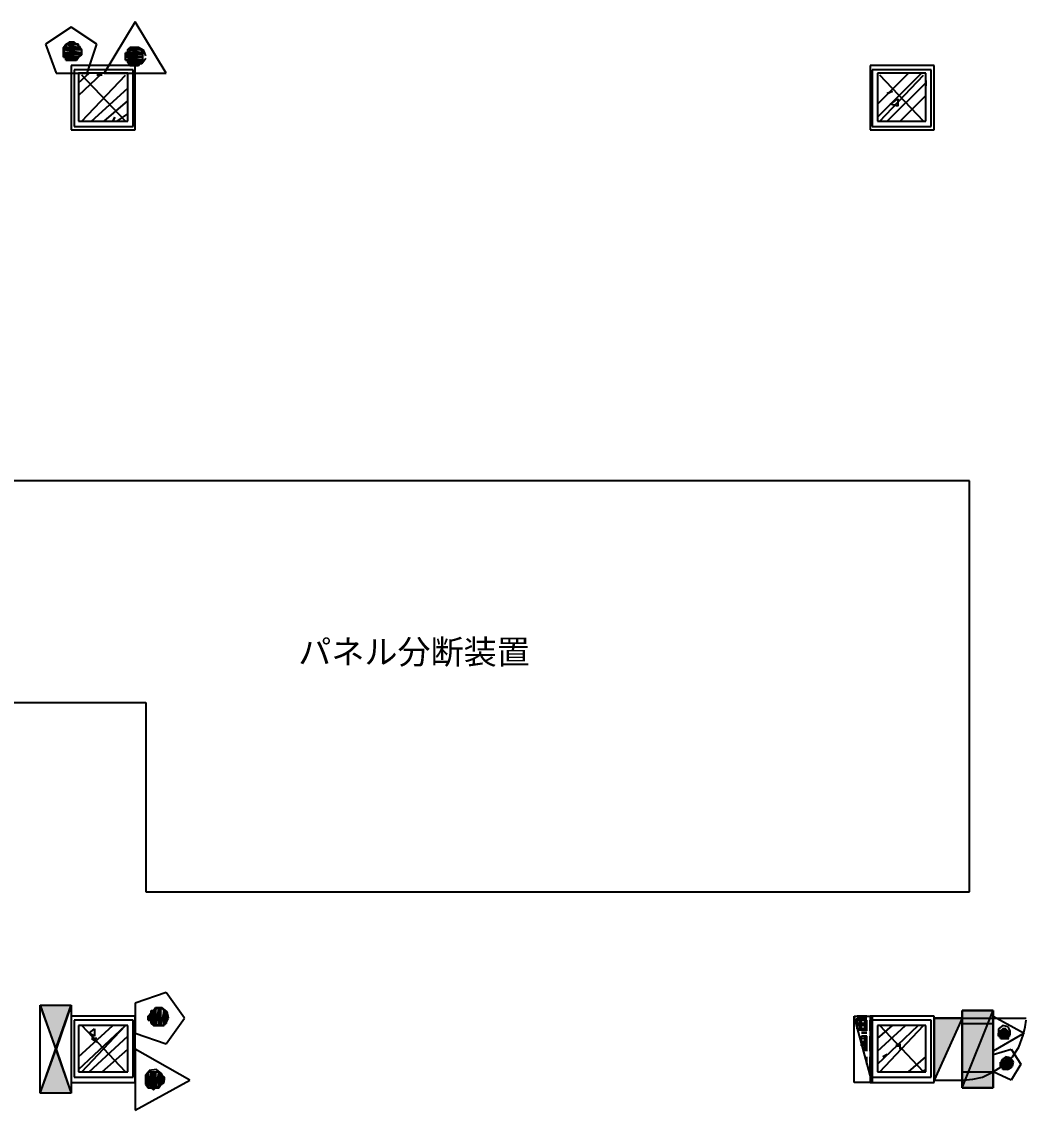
# Model space of a CAD drawing. Header units: millimetres. Extents: x 5 to 415, y 48 to 251.
# Drawn here: x 340.34 to 356.9, y 164.39 to 182.33 of the extents above; entities that cross this region are included whole.
import ezdxf

# ---------------------------------------------------------------- set-up
doc = ezdxf.new("R2010")
doc.units = ezdxf.units.MM
for name, color, linetype in [('H', 7, 'Continuous'), ('P', 7, 'Continuous'), ('T', 7, 'Continuous')]:
    doc.layers.add(name, color=color, linetype=linetype)

msp = doc.modelspace()

# ---------------------------------------------------------------- hatches: boundary and pattern name
at = {"layer": 'H', "linetype": 'Continuous'}
for points in [[(341.03, 181.91), (341.083, 181.945), (341.295, 181.945), (341.295, 181.91), (341.03, 181.91)], [(341.03, 181.857), (341.03, 181.91), (341.295, 181.91), (341.33, 181.857), (341.03, 181.857)], [(341.118, 181.945), (341.118, 181.998), (341.207, 181.998), (341.242, 181.945), (341.118, 181.945)], [(342.089, 181.857), (342.142, 181.91), (342.265, 181.91), (342.3, 181.857), (342.089, 181.857)], [(341.03, 181.822), (341.03, 181.857), (341.33, 181.857), (341.33, 181.822), (341.03, 181.822)], [(341.03, 181.786), (341.03, 181.822), (341.33, 181.822), (341.33, 181.786), (341.03, 181.786)], [(341.03, 181.733), (341.03, 181.786), (341.33, 181.786), (341.295, 181.733), (341.03, 181.733)], [(341.083, 181.698), (341.083, 181.733), (341.295, 181.733), (341.242, 181.698), (341.083, 181.698)], [(342.053, 181.786), (342.053, 181.822), (342.353, 181.822), (342.353, 181.786), (342.053, 181.786)], [(342.053, 181.733), (342.053, 181.786), (342.353, 181.786), (342.353, 181.733), (342.053, 181.733)], [(342.053, 181.698), (342.053, 181.733), (342.353, 181.733), (342.353, 181.698), (342.053, 181.698)], [(342.089, 181.822), (342.089, 181.857), (342.3, 181.857), (342.353, 181.822), (342.089, 181.822)], [(342.089, 181.663), (342.089, 181.698), (342.353, 181.698), (342.3, 181.663), (342.089, 181.663)], [(342.142, 181.61), (342.089, 181.663), (342.3, 181.663), (342.265, 181.61), (342.142, 181.61)], [(340.907, 165.4), (340.66, 166.123), (341.171, 166.123), (340.907, 165.4)], [(342.441, 165.858), (342.441, 165.947), (342.477, 165.982), (342.477, 165.858), (342.441, 165.858)], [(342.477, 165.823), (342.477, 166.035), (342.512, 166.035), (342.512, 165.788), (342.477, 165.823)], [(342.512, 165.788), (342.512, 166.035), (342.565, 166.07), (342.565, 165.788), (342.512, 165.788)], [(342.565, 165.788), (342.565, 166.07), (342.6, 166.07), (342.6, 165.788), (342.565, 165.788)], [(342.6, 165.788), (342.6, 166.07), (342.653, 166.07), (342.653, 165.788), (342.6, 165.788)], [(342.653, 165.788), (342.653, 166.07), (342.688, 166.035), (342.688, 165.788), (342.653, 165.788)], [(342.688, 165.823), (342.688, 166.035), (342.724, 165.982), (342.724, 165.823), (342.688, 165.823)], [(355.847, 164.765), (355.847, 166.035), (356.358, 166.035), (356.358, 164.765), (355.847, 164.765)], [(355.388, 164.888), (355.388, 165.911), (355.847, 165.911), (355.388, 164.888)], [(356.447, 165.612), (356.447, 165.647), (356.482, 165.7), (356.482, 165.612), (356.447, 165.612)], [(356.482, 165.559), (356.482, 165.7), (356.535, 165.735), (356.535, 165.559), (356.482, 165.559)], [(356.535, 165.559), (356.535, 165.735), (356.57, 165.735), (356.57, 165.559), (356.535, 165.559)], [(356.57, 165.559), (356.57, 165.7), (356.623, 165.7), (356.623, 165.559), (356.57, 165.559)], [(340.66, 164.677), (340.907, 165.4), (341.171, 164.677), (340.66, 164.677)], [(356.535, 165.065), (356.535, 165.223), (356.57, 165.223), (356.57, 165.065), (356.535, 165.065)], [(356.57, 165.065), (356.57, 165.223), (356.623, 165.223), (356.623, 165.065), (356.57, 165.065)], [(356.658, 165.1), (356.623, 165.065), (356.623, 165.223), (356.658, 165.223), (356.658, 165.1)], [(356.482, 165.1), (356.482, 165.188), (356.535, 165.188), (356.535, 165.1), (356.482, 165.1)], [(342.441, 164.765), (342.388, 164.8), (342.388, 164.977), (342.441, 165.012), (342.441, 164.765)], [(342.441, 164.765), (342.441, 165.012), (342.477, 165.012), (342.477, 164.765), (342.441, 164.765)], [(342.477, 164.765), (342.477, 165.012), (342.512, 165.012), (342.512, 164.73), (342.477, 164.765)], [(342.512, 164.73), (342.512, 165.012), (342.565, 165.012), (342.565, 164.765), (342.512, 164.73)], [(342.565, 164.765), (342.565, 165.012), (342.6, 165.012), (342.6, 164.765), (342.565, 164.765)], [(342.6, 164.765), (342.6, 165.012), (342.653, 164.977), (342.653, 164.8), (342.6, 164.765)], [(342.653, 164.8), (342.653, 164.977), (342.688, 164.924), (342.688, 164.853), (342.653, 164.8)]]:
    msp.add_hatch(color=256, dxfattribs=at).paths.add_polyline_path(points)

# ---------------------------------------------------------------- linework, layer by layer
at = {"layer": 'P'}
for points in [[(342.212, 182.333), (341.701, 181.487)], [(342.724, 181.487), (342.212, 182.333)], [(341.154, 182.245), (340.73, 181.963)], [(341.577, 181.963), (341.154, 182.245)], [(340.73, 181.963), (340.907, 181.487)], [(341.101, 181.98), (341.03, 181.875)], [(341.03, 181.91), (341.066, 181.963)], [(341.277, 181.91), (341.03, 181.91)], [(341.277, 181.91), (341.03, 181.91)], [(341.03, 181.91), (341.33, 181.875)], [(341.03, 181.91), (341.33, 181.875)], [(341.03, 181.875), (341.03, 181.91)], [(341.118, 181.963), (341.066, 181.963)], [(341.066, 181.963), (341.242, 181.963)], [(341.277, 181.963), (341.066, 181.963)], [(341.066, 181.963), (341.277, 181.963)], [(341.277, 181.963), (341.066, 181.963)], [(341.066, 181.963), (341.242, 181.963)], [(341.277, 181.963), (341.066, 181.963)], [(341.066, 181.963), (341.277, 181.91)], [(341.066, 181.963), (341.277, 181.91)], [(341.207, 181.998), (341.101, 181.98)], [(341.154, 181.998), (341.118, 181.998)], [(341.118, 181.998), (341.154, 181.998)], [(341.207, 181.998), (341.118, 181.998)], [(341.118, 181.998), (341.242, 181.963)], [(341.118, 181.998), (341.242, 181.963)], [(341.118, 181.963), (341.118, 181.998)], [(341.242, 181.963), (341.118, 181.963)], [(341.242, 181.963), (341.118, 181.963)], [(341.118, 181.963), (341.242, 181.963)], [(341.242, 181.963), (341.118, 181.963)], [(341.295, 181.928), (341.207, 181.998)], [(341.207, 181.998), (341.207, 181.998)], [(341.207, 181.998), (341.207, 181.998)], [(341.242, 181.963), (341.207, 181.998)], [(341.242, 181.963), (341.242, 181.963)], [(341.242, 181.963), (341.277, 181.963)], [(341.277, 181.91), (341.277, 181.963)], [(341.33, 181.875), (341.277, 181.91)], [(341.33, 181.857), (341.295, 181.928)], [(341.418, 181.487), (341.577, 181.963)], [(342.089, 181.875), (342.124, 181.91)], [(342.265, 181.91), (342.124, 181.91)], [(342.124, 181.91), (342.177, 181.91)], [(342.265, 181.91), (342.124, 181.91)], [(342.124, 181.91), (342.3, 181.875)], [(342.124, 181.91), (342.3, 181.875)], [(342.265, 181.91), (342.159, 181.892)], [(342.265, 181.91), (342.177, 181.91)], [(342.177, 181.91), (342.265, 181.91)], [(342.265, 181.91), (342.177, 181.91)], [(342.177, 181.91), (342.212, 181.91)], [(342.265, 181.91), (342.177, 181.91)], [(342.177, 181.91), (342.265, 181.91)], [(342.177, 181.91), (342.265, 181.91)], [(342.212, 181.91), (342.265, 181.91)], [(342.353, 181.857), (342.265, 181.91)], [(342.265, 181.91), (342.265, 181.91)], [(342.3, 181.875), (342.265, 181.91)], [(341.03, 181.875), (341.048, 181.769)], [(341.33, 181.875), (341.03, 181.875)], [(341.33, 181.875), (341.03, 181.875)], [(341.03, 181.875), (341.33, 181.875)], [(341.03, 181.875), (341.33, 181.875)], [(341.33, 181.875), (341.03, 181.875)], [(341.33, 181.875), (341.03, 181.875)], [(341.03, 181.875), (341.33, 181.822)], [(341.03, 181.875), (341.33, 181.822)], [(341.03, 181.822), (341.03, 181.875)], [(341.33, 181.822), (341.03, 181.822)], [(341.33, 181.822), (341.03, 181.822)], [(341.03, 181.822), (341.33, 181.822)], [(341.03, 181.822), (341.33, 181.822)], [(341.33, 181.822), (341.03, 181.822)], [(341.33, 181.822), (341.03, 181.822)], [(341.03, 181.822), (341.33, 181.786)], [(341.03, 181.822), (341.33, 181.786)], [(341.03, 181.786), (341.03, 181.822)], [(341.33, 181.786), (341.03, 181.786)], [(341.33, 181.786), (341.03, 181.786)], [(341.03, 181.786), (341.277, 181.751)], [(341.03, 181.786), (341.277, 181.751)], [(341.03, 181.751), (341.03, 181.786)], [(341.277, 181.751), (341.03, 181.751)], [(341.277, 181.751), (341.03, 181.751)], [(341.03, 181.751), (341.066, 181.751)], [(341.03, 181.751), (341.277, 181.751)], [(341.277, 181.751), (341.03, 181.751)], [(341.048, 181.769), (341.154, 181.698)], [(341.066, 181.751), (341.277, 181.751)], [(341.277, 181.751), (341.066, 181.751)], [(341.066, 181.751), (341.242, 181.698)], [(341.066, 181.751), (341.242, 181.698)], [(341.066, 181.698), (341.066, 181.751)], [(341.154, 181.698), (341.26, 181.733)], [(341.242, 181.698), (341.277, 181.751)], [(341.26, 181.733), (341.33, 181.822)], [(341.277, 181.751), (341.33, 181.786)], [(341.277, 181.751), (341.277, 181.751)], [(341.33, 181.875), (341.33, 181.875)], [(341.33, 181.875), (341.33, 181.875)], [(341.33, 181.822), (341.33, 181.875)], [(341.33, 181.822), (341.33, 181.822)], [(341.33, 181.822), (341.33, 181.822)], [(341.33, 181.786), (341.33, 181.822)], [(342.089, 181.822), (342.053, 181.822)], [(342.053, 181.822), (342.336, 181.822)], [(342.336, 181.822), (342.053, 181.822)], [(342.053, 181.822), (342.336, 181.786)], [(342.053, 181.822), (342.336, 181.786)], [(342.053, 181.786), (342.053, 181.822)], [(342.336, 181.786), (342.053, 181.786)], [(342.336, 181.786), (342.053, 181.786)], [(342.053, 181.786), (342.336, 181.751)], [(342.053, 181.786), (342.336, 181.751)], [(342.053, 181.751), (342.053, 181.786)], [(342.336, 181.751), (342.053, 181.751)], [(342.336, 181.751), (342.053, 181.751)], [(342.053, 181.751), (342.336, 181.751)], [(342.053, 181.751), (342.336, 181.751)], [(342.336, 181.751), (342.053, 181.751)], [(342.336, 181.751), (342.053, 181.751)], [(342.053, 181.751), (342.336, 181.698)], [(342.053, 181.751), (342.336, 181.698)], [(342.053, 181.698), (342.053, 181.751)], [(342.159, 181.892), (342.089, 181.804)], [(342.3, 181.875), (342.089, 181.875)], [(342.3, 181.875), (342.089, 181.875)], [(342.089, 181.875), (342.3, 181.875)], [(342.089, 181.875), (342.3, 181.875)], [(342.3, 181.875), (342.089, 181.875)], [(342.3, 181.875), (342.089, 181.875)], [(342.089, 181.875), (342.336, 181.822)], [(342.089, 181.875), (342.336, 181.822)], [(342.089, 181.822), (342.089, 181.875)], [(342.336, 181.822), (342.089, 181.822)], [(342.336, 181.822), (342.089, 181.822)], [(342.089, 181.822), (342.336, 181.822)], [(342.336, 181.822), (342.089, 181.822)], [(342.089, 181.804), (342.106, 181.681)], [(342.3, 181.875), (342.3, 181.875)], [(342.3, 181.875), (342.3, 181.875)], [(342.336, 181.822), (342.3, 181.875)], [(342.318, 181.645), (342.388, 181.733)], [(342.336, 181.822), (342.336, 181.822)], [(342.336, 181.786), (342.336, 181.822)], [(342.336, 181.751), (342.336, 181.786)], [(342.336, 181.751), (342.336, 181.751)], [(342.336, 181.751), (342.336, 181.751)], [(342.336, 181.698), (342.336, 181.751)], [(342.388, 181.769), (342.353, 181.857)], [(341.242, 181.698), (341.066, 181.698)], [(341.242, 181.698), (341.066, 181.698)], [(341.066, 181.698), (341.118, 181.698)], [(341.066, 181.698), (341.242, 181.698)], [(341.242, 181.698), (341.066, 181.698)], [(341.118, 181.698), (341.242, 181.698)], [(341.207, 181.698), (341.118, 181.698)], [(341.118, 181.698), (341.207, 181.698)], [(341.207, 181.698), (341.118, 181.698)], [(341.118, 181.698), (341.242, 181.698)], [(341.207, 181.698), (341.118, 181.698)], [(341.118, 181.698), (341.207, 181.698)], [(341.118, 181.698), (341.207, 181.698)], [(341.154, 181.698), (341.118, 181.698)], [(341.207, 181.698), (341.154, 181.698)], [(341.154, 181.61), (341.154, 180.552)], [(342.212, 181.61), (341.154, 181.61)], [(341.242, 181.698), (341.207, 181.698)], [(341.207, 181.698), (341.207, 181.698)], [(341.242, 181.698), (341.242, 181.698)], [(342.336, 181.698), (342.053, 181.698)], [(342.336, 181.698), (342.053, 181.698)], [(342.053, 181.698), (342.089, 181.698)], [(342.053, 181.698), (342.336, 181.698)], [(342.336, 181.698), (342.053, 181.698)], [(342.089, 181.698), (342.336, 181.698)], [(342.336, 181.698), (342.089, 181.698)], [(342.089, 181.698), (342.3, 181.663)], [(342.089, 181.698), (342.3, 181.663)], [(342.089, 181.663), (342.089, 181.698)], [(342.3, 181.663), (342.089, 181.663)], [(342.3, 181.663), (342.089, 181.663)], [(342.089, 181.663), (342.3, 181.663)], [(342.089, 181.663), (342.3, 181.663)], [(342.3, 181.663), (342.089, 181.663)], [(342.3, 181.663), (342.089, 181.663)], [(342.089, 181.663), (342.265, 181.61)], [(342.089, 181.663), (342.265, 181.61)], [(342.124, 181.61), (342.089, 181.663)], [(342.106, 181.681), (342.212, 181.628)], [(342.265, 181.61), (342.124, 181.61)], [(342.265, 181.61), (342.124, 181.61)], [(342.124, 181.61), (342.177, 181.61)], [(342.124, 181.61), (342.265, 181.61)], [(342.265, 181.61), (342.124, 181.61)], [(342.177, 181.61), (342.265, 181.61)], [(342.212, 181.61), (342.177, 181.61)], [(342.177, 181.61), (342.212, 181.61)], [(342.212, 181.628), (342.318, 181.645)], [(342.212, 180.552), (342.212, 181.61)], [(342.212, 181.61), (342.265, 181.61)], [(342.265, 181.61), (342.212, 181.61)], [(342.265, 181.61), (342.3, 181.663)], [(342.265, 181.61), (342.265, 181.61)], [(342.3, 181.663), (342.336, 181.698)], [(342.3, 181.663), (342.3, 181.663)], [(342.3, 181.663), (342.3, 181.663)], [(342.336, 181.698), (342.336, 181.698)], [(354.33, 181.61), (354.33, 180.552)], [(355.388, 181.61), (354.33, 181.61)], [(355.388, 180.552), (355.388, 181.61)], [(340.907, 181.487), (341.418, 181.487)], [(341.207, 181.539), (341.207, 180.605)], [(342.177, 181.539), (341.207, 181.539)], [(341.277, 181.328), (341.454, 181.487)], [(341.277, 181.116), (341.665, 181.487)], [(342.089, 181.487), (341.277, 181.487)], [(341.277, 181.487), (341.277, 180.693)], [(342.053, 180.693), (341.33, 181.451)], [(341.33, 180.693), (342.053, 181.451)], [(341.665, 181.451), (341.577, 181.451)], [(341.701, 181.487), (342.724, 181.487)], [(342.089, 180.693), (342.089, 181.487)], [(342.177, 180.605), (342.177, 181.539)], [(354.365, 181.539), (354.365, 180.605)], [(355.335, 181.539), (354.365, 181.539)], [(354.453, 180.975), (354.965, 181.487)], [(354.453, 180.763), (355.177, 181.487)], [(355.247, 181.487), (354.453, 181.487)], [(354.453, 181.487), (354.453, 180.693)], [(355.212, 180.693), (354.489, 181.451)], [(354.489, 180.693), (355.212, 181.451)], [(355.247, 180.693), (355.247, 181.487)], [(355.335, 180.605), (355.335, 181.539)], [(341.489, 180.693), (342.089, 181.24)], [(354.612, 180.693), (355.247, 181.328)], [(354.7, 181.187), (354.612, 181.151)], [(354.612, 181.151), (354.7, 181.187)], [(355.247, 181.363), (355.247, 181.275)], [(341.701, 180.693), (342.089, 181.028)], [(354.665, 180.975), (354.789, 181.063)], [(354.789, 181.063), (354.789, 180.94)], [(354.824, 180.693), (355.247, 181.116)], [(354.789, 180.94), (354.665, 180.975)], [(341.277, 180.693), (342.089, 180.693)], [(341.877, 180.763), (341.842, 180.693)], [(341.842, 180.693), (341.877, 180.763)], [(341.912, 180.693), (342.089, 180.816)], [(354.453, 180.693), (355.247, 180.693)], [(341.154, 180.552), (342.212, 180.552)], [(341.207, 180.605), (342.177, 180.605)], [(354.33, 180.552), (355.388, 180.552)], [(354.365, 180.605), (355.335, 180.605)], [(355.97, 174.766), (336.197, 174.766)], [(355.97, 167.993), (355.97, 174.766)], [(336.197, 171.115), (342.388, 171.115)], [(342.388, 171.115), (342.388, 167.993)], [(342.388, 167.993), (355.97, 167.993)], [(342.724, 166.335), (342.212, 166.158)], [(343.023, 165.911), (342.724, 166.335)], [(340.642, 166.123), (341.154, 166.123)], [(340.907, 165.4), (340.642, 166.123)], [(340.642, 164.677), (340.642, 166.123)], [(340.642, 166.123), (341.154, 166.123)], [(340.642, 164.677), (341.154, 166.123)], [(340.642, 166.123), (341.154, 164.677)], [(341.154, 166.123), (340.907, 165.4)], [(341.154, 166.123), (341.154, 164.677)], [(342.212, 166.158), (342.212, 165.664)], [(341.154, 165.947), (341.154, 164.853)], [(342.212, 165.947), (341.154, 165.947)], [(342.212, 164.853), (342.212, 165.947)], [(342.477, 166), (342.424, 165.876)], [(342.477, 166), (342.424, 165.876)], [(342.424, 165.947), (342.477, 166)], [(342.424, 165.876), (342.424, 165.947)], [(342.424, 165.911), (342.424, 165.947)], [(342.424, 165.947), (342.424, 165.911)], [(342.53, 166.053), (342.477, 165.964)], [(342.512, 166.035), (342.477, 165.823)], [(342.512, 166.035), (342.477, 165.823)], [(342.477, 165.823), (342.477, 166.035)], [(342.477, 166.035), (342.512, 166.035)], [(342.477, 165.823), (342.477, 166.035)], [(342.477, 166.035), (342.477, 166)], [(342.477, 166.035), (342.477, 165.823)], [(342.477, 165.823), (342.477, 166.035)], [(342.477, 166), (342.477, 165.823)], [(342.477, 165.876), (342.477, 166)], [(342.477, 166), (342.477, 165.876)], [(342.477, 165.876), (342.477, 166)], [(342.477, 166), (342.477, 165.823)], [(342.477, 165.876), (342.477, 166)], [(342.477, 165.964), (342.494, 165.858)], [(342.547, 166.088), (342.512, 165.788)], [(342.547, 166.088), (342.512, 165.788)], [(342.512, 166.035), (342.547, 166.088)], [(342.512, 165.788), (342.512, 166.035)], [(342.512, 165.788), (342.512, 166.035)], [(342.653, 166.088), (342.53, 166.053)], [(342.6, 166.088), (342.547, 165.788)], [(342.6, 166.088), (342.547, 165.788)], [(342.547, 165.788), (342.547, 166.088)], [(342.547, 166.088), (342.6, 166.088)], [(342.547, 165.788), (342.547, 166.088)], [(342.547, 166.088), (342.547, 165.788)], [(342.547, 166.088), (342.547, 165.788)], [(342.547, 165.788), (342.547, 166.088)], [(342.547, 165.788), (342.547, 166.088)], [(342.635, 166.088), (342.6, 165.788)], [(342.635, 166.088), (342.6, 165.788)], [(342.6, 165.788), (342.6, 166.088)], [(342.6, 166.088), (342.635, 166.088)], [(342.6, 165.788), (342.6, 166.088)], [(342.6, 166.088), (342.6, 165.788)], [(342.6, 166.088), (342.6, 165.788)], [(342.6, 165.788), (342.6, 166.088)], [(342.6, 165.788), (342.6, 166.088)], [(342.635, 165.788), (342.635, 166.088)], [(342.635, 166.088), (342.688, 166.035)], [(342.635, 165.788), (342.635, 166.088)], [(342.688, 166.035), (342.635, 165.788)], [(342.688, 166.035), (342.635, 165.788)], [(342.741, 166.017), (342.653, 166.088)], [(342.688, 165.823), (342.688, 166.035)], [(342.688, 166.035), (342.724, 166)], [(342.688, 165.788), (342.688, 166.035)], [(342.688, 166.035), (342.688, 165.788)], [(342.688, 165.788), (342.688, 166.035)], [(342.688, 166.035), (342.688, 165.823)], [(342.688, 165.788), (342.688, 166.035)], [(342.724, 166), (342.688, 165.823)], [(342.724, 166), (342.688, 165.823)], [(342.724, 165.876), (342.724, 166)], [(342.724, 166), (342.724, 165.947)], [(342.724, 165.823), (342.724, 166)], [(342.724, 166), (342.724, 165.823)], [(342.724, 165.823), (342.724, 166)], [(342.724, 166), (342.724, 165.876)], [(342.724, 165.823), (342.724, 166)], [(342.724, 165.876), (342.724, 165.947)], [(342.724, 165.947), (342.724, 165.876)], [(342.724, 165.876), (342.724, 165.947)], [(342.724, 165.947), (342.724, 165.911)], [(342.724, 165.876), (342.724, 165.947)], [(342.724, 165.947), (342.724, 165.876)], [(342.724, 165.947), (342.724, 165.876)], [(342.759, 165.911), (342.741, 166.017)], [(354.065, 164.853), (354.065, 165.947)], [(354.065, 165.947), (354.365, 165.947)], [(354.365, 164.853), (354.065, 165.947)], [(354.365, 164.853), (354.065, 165.947)], [(354.065, 165.947), (354.365, 165.947)], [(354.189, 165.947), (354.118, 165.947)], [(354.277, 165.947), (354.189, 165.947)], [(354.33, 165.947), (354.33, 164.853)], [(355.388, 165.947), (354.33, 165.947)], [(354.365, 165.947), (354.365, 164.853)], [(354.365, 165.947), (354.365, 164.853)], [(355.388, 164.853), (355.388, 165.947)], [(355.847, 166.035), (355.847, 164.765)], [(355.847, 164.765), (356.358, 166.035)], [(356.358, 166.035), (355.847, 166.035)], [(355.847, 164.765), (356.358, 166.035)], [(355.847, 164.765), (355.847, 166.035)], [(355.847, 166.035), (356.358, 166.035)], [(355.847, 166.035), (355.847, 164.765)], [(356.358, 166.035), (355.847, 166.035)], [(356.358, 166.035), (356.358, 164.765)], [(356.358, 166.035), (356.358, 164.765)], [(356.358, 166.035), (356.358, 164.765)], [(356.358, 164.765), (356.358, 166.035)], [(356.358, 165.365), (356.358, 165.947)], [(356.358, 165.947), (356.87, 165.664)], [(341.207, 165.876), (341.207, 164.941)], [(342.177, 165.876), (341.207, 165.876)], [(341.277, 165.276), (341.842, 165.788)], [(341.277, 165.065), (342.053, 165.788)], [(342.089, 165.788), (341.277, 165.788)], [(341.277, 165.788), (341.277, 165.029)], [(342.053, 165.029), (341.33, 165.788)], [(341.33, 165.029), (342.053, 165.788)], [(342.089, 165.029), (342.089, 165.788)], [(342.177, 164.941), (342.177, 165.876)], [(342.424, 165.911), (342.424, 165.876)], [(342.424, 165.876), (342.424, 165.911)], [(342.424, 165.876), (342.477, 165.876)], [(342.477, 165.823), (342.477, 165.876)], [(342.477, 165.823), (342.512, 165.788)], [(342.477, 165.823), (342.477, 165.823)], [(342.494, 165.858), (342.583, 165.788)], [(342.512, 165.788), (342.547, 165.788)], [(342.547, 165.788), (342.6, 165.788)], [(342.547, 165.788), (342.547, 165.788)], [(342.547, 165.788), (342.547, 165.788)], [(342.6, 165.788), (342.635, 165.788)], [(342.6, 165.788), (342.6, 165.788)], [(342.6, 165.788), (342.6, 165.788)], [(342.618, 165.788), (342.706, 165.806)], [(342.635, 165.788), (342.688, 165.788)], [(342.688, 165.823), (342.724, 165.823)], [(342.688, 165.823), (342.688, 165.788)], [(342.706, 165.806), (342.759, 165.911)], [(342.724, 165.488), (343.023, 165.911)], [(342.724, 165.911), (342.724, 165.876)], [(342.724, 165.876), (342.724, 165.876)], [(342.724, 165.876), (342.724, 165.823)], [(354.118, 165.823), (354.118, 165.911)], [(354.118, 165.823), (354.118, 165.911)], [(354.189, 165.911), (354.118, 165.911)], [(354.189, 165.911), (354.118, 165.911)], [(354.189, 165.911), (354.118, 165.911)], [(354.118, 165.788), (354.118, 165.876)], [(354.189, 165.876), (354.118, 165.876)], [(354.189, 165.876), (354.118, 165.876)], [(354.189, 165.876), (354.118, 165.876)], [(354.189, 165.876), (354.118, 165.876)], [(354.118, 165.735), (354.118, 165.823)], [(354.189, 165.823), (354.118, 165.823)], [(354.189, 165.823), (354.118, 165.823)], [(354.189, 165.823), (354.118, 165.823)], [(354.189, 165.823), (354.118, 165.823)], [(354.189, 165.788), (354.118, 165.788)], [(354.189, 165.788), (354.118, 165.788)], [(354.189, 165.788), (354.118, 165.788)], [(354.189, 165.788), (354.118, 165.788)], [(354.154, 165.788), (354.154, 165.876)], [(354.154, 165.788), (354.154, 165.876)], [(354.154, 165.788), (354.154, 165.876)], [(354.154, 165.788), (354.154, 165.876)], [(354.154, 165.7), (354.154, 165.788)], [(354.154, 165.7), (354.154, 165.788)], [(354.154, 165.7), (354.154, 165.788)], [(354.154, 165.7), (354.154, 165.788)], [(354.277, 165.911), (354.189, 165.911)], [(354.277, 165.911), (354.189, 165.911)], [(354.277, 165.911), (354.189, 165.911)], [(354.189, 165.788), (354.189, 165.876)], [(354.189, 165.788), (354.189, 165.876)], [(354.189, 165.788), (354.189, 165.876)], [(354.189, 165.788), (354.189, 165.876)], [(354.277, 165.876), (354.189, 165.876)], [(354.277, 165.876), (354.189, 165.876)], [(354.277, 165.876), (354.189, 165.876)], [(354.277, 165.876), (354.189, 165.876)], [(354.277, 165.823), (354.189, 165.823)], [(354.277, 165.823), (354.189, 165.823)], [(354.277, 165.823), (354.189, 165.823)], [(354.277, 165.823), (354.189, 165.823)], [(354.189, 165.7), (354.189, 165.788)], [(354.189, 165.7), (354.189, 165.788)], [(354.189, 165.7), (354.189, 165.788)], [(354.189, 165.7), (354.189, 165.788)], [(354.277, 165.788), (354.189, 165.788)], [(354.277, 165.788), (354.189, 165.788)], [(354.277, 165.788), (354.189, 165.788)], [(354.277, 165.788), (354.189, 165.788)], [(354.242, 165.788), (354.242, 165.876)], [(354.242, 165.788), (354.242, 165.876)], [(354.242, 165.788), (354.242, 165.876)], [(354.242, 165.788), (354.242, 165.876)], [(354.242, 165.7), (354.242, 165.788)], [(354.242, 165.7), (354.242, 165.788)], [(354.242, 165.7), (354.242, 165.788)], [(354.242, 165.7), (354.242, 165.788)], [(354.277, 165.788), (354.277, 165.876)], [(354.277, 165.788), (354.277, 165.876)], [(354.277, 165.788), (354.277, 165.876)], [(354.277, 165.788), (354.277, 165.876)], [(354.277, 165.7), (354.277, 165.788)], [(354.277, 165.7), (354.277, 165.788)], [(354.277, 165.7), (354.277, 165.788)], [(354.277, 165.7), (354.277, 165.788)], [(354.33, 165.788), (354.33, 165.876)], [(354.33, 165.788), (354.33, 165.876)], [(354.33, 165.788), (354.33, 165.876)], [(354.33, 165.788), (354.33, 165.876)], [(354.33, 165.7), (354.33, 165.788)], [(354.33, 165.7), (354.33, 165.788)], [(354.33, 165.7), (354.33, 165.788)], [(354.33, 165.7), (354.33, 165.788)], [(354.365, 165.876), (354.365, 164.941)], [(355.335, 165.876), (354.365, 165.876)], [(354.365, 165.788), (354.365, 165.876)], [(354.365, 165.788), (354.365, 165.876)], [(354.365, 165.788), (354.365, 165.876)], [(354.365, 165.7), (354.365, 165.788)], [(354.365, 165.7), (354.365, 165.788)], [(354.365, 165.7), (354.365, 165.788)], [(354.453, 165.576), (354.7, 165.788)], [(354.453, 165.365), (354.912, 165.788)], [(354.453, 165.153), (355.124, 165.788)], [(355.247, 165.788), (354.453, 165.788)], [(354.453, 165.788), (354.453, 165.029)], [(355.212, 165.029), (354.489, 165.788)], [(354.489, 165.029), (355.212, 165.788)], [(355.247, 165.029), (355.247, 165.788)], [(355.335, 164.941), (355.335, 165.876)], [(355.847, 165.911), (355.388, 164.888)], [(355.388, 164.888), (355.388, 165.911)], [(355.388, 165.911), (355.847, 165.911)], [(355.388, 165.911), (355.388, 164.888)], [(355.847, 165.911), (355.388, 165.911)], [(355.847, 165.911), (355.388, 164.888)], [(355.847, 164.888), (355.847, 165.911)], [(355.847, 165.911), (356.905, 165.911)], [(355.847, 165.823), (356.358, 165.823)], [(356.517, 165.788), (356.447, 165.735)], [(356.605, 165.77), (356.517, 165.788)], [(356.641, 165.7), (356.605, 165.77)], [(356.852, 165.629), (356.888, 165.77)], [(356.888, 165.77), (356.905, 165.876)], [(341.454, 165.664), (341.542, 165.735)], [(341.542, 165.612), (341.454, 165.664)], [(341.454, 165.029), (342.089, 165.612)], [(341.542, 165.735), (341.542, 165.612)], [(342.212, 165.664), (342.724, 165.488)], [(354.189, 165.735), (354.118, 165.735)], [(354.189, 165.735), (354.118, 165.735)], [(354.189, 165.735), (354.118, 165.735)], [(354.189, 165.735), (354.118, 165.735)], [(354.277, 165.735), (354.189, 165.735)], [(354.277, 165.735), (354.189, 165.735)], [(354.277, 165.735), (354.189, 165.735)], [(354.277, 165.735), (354.189, 165.735)], [(354.277, 165.7), (354.189, 165.7)], [(354.277, 165.7), (354.189, 165.7)], [(354.277, 165.7), (354.189, 165.7)], [(354.277, 165.7), (354.189, 165.7)], [(354.277, 165.664), (354.189, 165.664)], [(354.277, 165.664), (354.189, 165.664)], [(354.277, 165.664), (354.189, 165.664)], [(354.277, 165.664), (354.189, 165.664)], [(354.189, 165.523), (354.189, 165.612)], [(354.189, 165.523), (354.189, 165.612)], [(354.277, 165.612), (354.189, 165.612)], [(354.277, 165.612), (354.189, 165.612)], [(354.277, 165.612), (354.189, 165.612)], [(354.242, 165.523), (354.242, 165.612)], [(354.242, 165.523), (354.242, 165.612)], [(354.242, 165.523), (354.242, 165.612)], [(354.277, 165.523), (354.277, 165.612)], [(354.277, 165.523), (354.277, 165.612)], [(354.277, 165.523), (354.277, 165.612)], [(354.277, 165.523), (354.277, 165.612)], [(354.33, 165.523), (354.33, 165.612)], [(354.33, 165.523), (354.33, 165.612)], [(354.33, 165.523), (354.33, 165.612)], [(354.33, 165.523), (354.33, 165.612)], [(354.365, 165.523), (354.365, 165.612)], [(354.365, 165.523), (354.365, 165.612)], [(354.365, 165.523), (354.365, 165.612)], [(356.87, 165.664), (356.358, 165.365)], [(356.447, 165.735), (356.447, 165.664)], [(356.447, 165.664), (356.482, 165.7)], [(356.482, 165.7), (356.447, 165.664)], [(356.447, 165.664), (356.482, 165.594)], [(356.447, 165.664), (356.447, 165.612)], [(356.447, 165.612), (356.447, 165.664)], [(356.447, 165.612), (356.447, 165.664)], [(356.447, 165.664), (356.447, 165.612)], [(356.447, 165.612), (356.482, 165.612)], [(356.482, 165.612), (356.447, 165.612)], [(356.517, 165.735), (356.482, 165.7)], [(356.482, 165.612), (356.482, 165.7)], [(356.482, 165.7), (356.482, 165.612)], [(356.482, 165.7), (356.482, 165.612)], [(356.482, 165.612), (356.482, 165.7)], [(356.482, 165.576), (356.482, 165.7)], [(356.482, 165.7), (356.482, 165.576)], [(356.482, 165.7), (356.482, 165.576)], [(356.482, 165.576), (356.482, 165.7)], [(356.482, 165.576), (356.482, 165.7)], [(356.482, 165.7), (356.482, 165.576)], [(356.482, 165.576), (356.482, 165.7)], [(356.482, 165.7), (356.482, 165.612)], [(356.482, 165.576), (356.482, 165.7)], [(356.482, 165.7), (356.517, 165.576)], [(356.482, 165.7), (356.517, 165.576)], [(356.482, 165.612), (356.482, 165.612)], [(356.482, 165.612), (356.482, 165.612)], [(356.482, 165.612), (356.482, 165.576)], [(356.517, 165.576), (356.517, 165.735)], [(356.517, 165.576), (356.517, 165.735)], [(356.517, 165.735), (356.517, 165.576)], [(356.517, 165.735), (356.517, 165.576)], [(356.517, 165.576), (356.517, 165.735)], [(356.517, 165.576), (356.517, 165.735)], [(356.517, 165.735), (356.517, 165.576)], [(356.517, 165.576), (356.517, 165.735)], [(356.517, 165.735), (356.517, 165.576)], [(356.517, 165.576), (356.517, 165.735)], [(356.517, 165.735), (356.57, 165.576)], [(356.517, 165.735), (356.57, 165.576)], [(356.57, 165.735), (356.517, 165.735)], [(356.553, 165.576), (356.641, 165.629)], [(356.57, 165.576), (356.57, 165.735)], [(356.57, 165.576), (356.57, 165.735)], [(356.57, 165.735), (356.57, 165.576)], [(356.57, 165.735), (356.57, 165.576)], [(356.57, 165.576), (356.57, 165.735)], [(356.57, 165.576), (356.57, 165.735)], [(356.57, 165.735), (356.57, 165.576)], [(356.57, 165.735), (356.57, 165.576)], [(356.57, 165.7), (356.57, 165.735)], [(356.57, 165.576), (356.57, 165.7)], [(356.57, 165.576), (356.57, 165.7)], [(356.57, 165.7), (356.605, 165.576)], [(356.57, 165.7), (356.605, 165.576)], [(356.605, 165.7), (356.57, 165.7)], [(356.605, 165.576), (356.605, 165.7)], [(356.605, 165.664), (356.605, 165.7)], [(356.605, 165.7), (356.605, 165.664)], [(356.605, 165.612), (356.605, 165.7)], [(356.605, 165.7), (356.605, 165.612)], [(356.605, 165.7), (356.605, 165.612)], [(356.605, 165.612), (356.605, 165.7)], [(356.605, 165.612), (356.605, 165.7)], [(356.605, 165.7), (356.605, 165.612)], [(356.605, 165.612), (356.605, 165.7)], [(356.605, 165.7), (356.605, 165.576)], [(356.605, 165.7), (356.605, 165.612)], [(356.605, 165.612), (356.605, 165.7)], [(356.605, 165.664), (356.605, 165.664)], [(356.605, 165.664), (356.605, 165.664)], [(356.605, 165.664), (356.605, 165.612)], [(356.605, 165.612), (356.605, 165.664)], [(356.605, 165.612), (356.605, 165.612)], [(356.605, 165.612), (356.605, 165.612)], [(356.605, 165.576), (356.605, 165.612)], [(356.605, 165.612), (356.605, 165.612)], [(356.641, 165.629), (356.641, 165.7)], [(356.782, 165.435), (356.852, 165.629)], [(340.642, 164.677), (340.907, 165.4)], [(340.907, 165.4), (341.154, 164.677)], [(341.577, 165.576), (341.489, 165.576)], [(341.489, 165.576), (341.577, 165.523)], [(341.665, 165.029), (342.089, 165.4)], [(343.112, 164.888), (342.212, 165.4)], [(342.212, 165.4), (342.212, 164.394)], [(354.189, 165.488), (354.189, 165.576)], [(354.277, 165.576), (354.189, 165.576)], [(354.277, 165.576), (354.189, 165.576)], [(354.277, 165.576), (354.189, 165.576)], [(354.277, 165.576), (354.189, 165.576)], [(354.189, 165.453), (354.189, 165.523)], [(354.277, 165.523), (354.189, 165.523)], [(354.277, 165.523), (354.189, 165.523)], [(354.277, 165.523), (354.189, 165.523)], [(354.277, 165.523), (354.189, 165.523)], [(354.277, 165.488), (354.189, 165.488)], [(354.277, 165.488), (354.189, 165.488)], [(354.277, 165.488), (354.189, 165.488)], [(354.277, 165.488), (354.189, 165.488)], [(354.277, 165.453), (354.189, 165.453)], [(354.277, 165.453), (354.189, 165.453)], [(354.277, 165.453), (354.189, 165.453)], [(354.242, 165.488), (354.242, 165.576)], [(354.242, 165.453), (354.242, 165.523)], [(354.242, 165.453), (354.242, 165.523)], [(354.242, 165.453), (354.242, 165.523)], [(354.242, 165.4), (354.242, 165.488)], [(354.242, 165.365), (354.242, 165.453)], [(354.242, 165.365), (354.242, 165.453)], [(354.242, 165.365), (354.242, 165.453)], [(354.277, 165.453), (354.277, 165.523)], [(354.277, 165.453), (354.277, 165.523)], [(354.277, 165.453), (354.277, 165.523)], [(354.277, 165.453), (354.277, 165.523)], [(354.277, 165.365), (354.277, 165.453)], [(354.277, 165.365), (354.277, 165.453)], [(354.277, 165.365), (354.277, 165.453)], [(354.277, 165.365), (354.277, 165.453)], [(354.33, 165.453), (354.33, 165.523)], [(354.33, 165.453), (354.33, 165.523)], [(354.33, 165.453), (354.33, 165.523)], [(354.33, 165.453), (354.33, 165.523)], [(354.33, 165.365), (354.33, 165.453)], [(354.33, 165.365), (354.33, 165.453)], [(354.33, 165.365), (354.33, 165.453)], [(354.33, 165.365), (354.33, 165.453)], [(354.365, 165.453), (354.365, 165.523)], [(354.365, 165.453), (354.365, 165.523)], [(354.365, 165.453), (354.365, 165.523)], [(354.365, 165.365), (354.365, 165.453)], [(354.365, 165.365), (354.365, 165.453)], [(354.365, 165.365), (354.365, 165.453)], [(354.824, 165.488), (354.753, 165.453)], [(354.753, 165.453), (354.824, 165.453)], [(354.824, 165.4), (354.824, 165.488)], [(356.358, 165.312), (356.658, 165.4)], [(356.482, 165.576), (356.482, 165.576)], [(356.482, 165.576), (356.482, 165.576)], [(356.517, 165.576), (356.482, 165.576)], [(356.517, 165.576), (356.517, 165.576)], [(356.517, 165.576), (356.517, 165.576)], [(356.517, 165.576), (356.517, 165.576)], [(356.57, 165.576), (356.517, 165.576)], [(356.57, 165.576), (356.57, 165.576)], [(356.57, 165.576), (356.57, 165.576)], [(356.57, 165.576), (356.57, 165.576)], [(356.605, 165.576), (356.57, 165.576)], [(356.658, 165.4), (356.817, 165.153)], [(356.676, 165.276), (356.782, 165.435)], [(354.277, 165.188), (354.277, 165.276)], [(354.277, 165.153), (354.277, 165.241)], [(354.33, 165.188), (354.33, 165.276)], [(354.33, 165.153), (354.33, 165.241)], [(354.33, 165.153), (354.33, 165.241)], [(354.33, 165.153), (354.33, 165.241)], [(354.365, 165.153), (354.365, 165.241)], [(354.365, 165.153), (354.365, 165.241)], [(354.365, 165.153), (354.365, 165.241)], [(354.612, 165.312), (354.542, 165.276)], [(354.542, 165.276), (354.612, 165.312)], [(354.965, 165.029), (355.247, 165.276)], [(356.358, 165.029), (356.358, 165.312)], [(356.5, 165.223), (356.482, 165.153)], [(356.57, 165.276), (356.5, 165.223)], [(356.517, 165.188), (356.517, 165.241)], [(356.517, 165.241), (356.517, 165.1)], [(356.517, 165.065), (356.517, 165.241)], [(356.517, 165.241), (356.517, 165.065)], [(356.517, 165.065), (356.517, 165.241)], [(356.517, 165.241), (356.517, 165.1)], [(356.517, 165.065), (356.517, 165.241)], [(356.517, 165.241), (356.57, 165.065)], [(356.517, 165.241), (356.57, 165.065)], [(356.57, 165.241), (356.517, 165.241)], [(356.535, 165.135), (356.676, 165.276)], [(356.641, 165.259), (356.57, 165.276)], [(356.57, 165.065), (356.57, 165.241)], [(356.57, 165.065), (356.57, 165.241)], [(356.57, 165.241), (356.57, 165.065)], [(356.57, 165.241), (356.57, 165.065)], [(356.57, 165.065), (356.57, 165.241)], [(356.57, 165.065), (356.57, 165.241)], [(356.57, 165.241), (356.57, 165.065)], [(356.57, 165.065), (356.57, 165.241)], [(356.57, 165.241), (356.57, 165.065)], [(356.57, 165.065), (356.57, 165.241)], [(356.57, 165.241), (356.605, 165.065)], [(356.57, 165.241), (356.605, 165.065)], [(356.605, 165.241), (356.57, 165.241)], [(356.605, 165.065), (356.605, 165.241)], [(356.605, 165.065), (356.605, 165.241)], [(356.605, 165.241), (356.605, 165.065)], [(356.605, 165.241), (356.605, 165.065)], [(356.605, 165.065), (356.605, 165.241)], [(356.605, 165.065), (356.605, 165.241)], [(356.605, 165.241), (356.605, 165.065)], [(356.605, 165.065), (356.605, 165.241)], [(356.605, 165.241), (356.605, 165.065)], [(356.605, 165.065), (356.605, 165.241)], [(356.605, 165.241), (356.658, 165.1)], [(356.605, 165.241), (356.658, 165.1)], [(356.658, 165.241), (356.605, 165.241)], [(356.694, 165.188), (356.641, 165.259)], [(356.658, 165.1), (356.658, 165.241)], [(356.658, 165.1), (356.658, 165.241)], [(356.658, 165.241), (356.658, 165.188)], [(356.658, 165.241), (356.658, 165.1)], [(356.658, 165.1), (356.658, 165.241)], [(342.441, 165.047), (342.388, 164.941)], [(342.565, 165.065), (342.441, 165.047)], [(342.653, 164.994), (342.565, 165.065)], [(354.33, 165.1), (354.33, 165.188)], [(354.33, 165.065), (354.33, 165.153)], [(354.33, 165.065), (354.33, 165.153)], [(354.33, 165.065), (354.33, 165.153)], [(354.365, 165.065), (354.365, 165.153)], [(354.365, 165.065), (354.365, 165.153)], [(354.365, 165.065), (354.365, 165.153)], [(355.177, 165.029), (355.247, 165.065)], [(356.358, 165.029), (356.535, 165.135)], [(356.482, 165.153), (356.482, 165.188)], [(356.482, 165.188), (356.482, 165.153)], [(356.482, 165.1), (356.482, 165.188)], [(356.482, 165.188), (356.482, 165.1)], [(356.482, 165.1), (356.482, 165.188)], [(356.482, 165.188), (356.482, 165.153)], [(356.482, 165.1), (356.482, 165.188)], [(356.482, 165.188), (356.517, 165.1)], [(356.482, 165.188), (356.517, 165.1)], [(356.517, 165.188), (356.482, 165.188)], [(356.482, 165.153), (356.535, 165.082)], [(356.482, 165.153), (356.482, 165.153)], [(356.482, 165.153), (356.482, 165.153)], [(356.482, 165.153), (356.482, 165.1)], [(356.517, 165.1), (356.482, 165.1)], [(356.517, 165.1), (356.517, 165.188)], [(356.517, 165.1), (356.517, 165.188)], [(356.517, 165.188), (356.517, 165.1)], [(356.517, 165.1), (356.517, 165.188)], [(356.517, 165.1), (356.517, 165.1)], [(356.517, 165.1), (356.517, 165.065)], [(356.57, 165.065), (356.517, 165.065)], [(356.57, 165.065), (356.57, 165.065)], [(356.57, 165.065), (356.57, 165.065)], [(356.57, 165.065), (356.57, 165.065)], [(356.605, 165.065), (356.57, 165.065)], [(356.588, 165.065), (356.676, 165.118)], [(356.658, 165.1), (356.605, 165.065)], [(356.605, 165.065), (356.605, 165.065)], [(356.605, 165.065), (356.605, 165.065)], [(356.605, 165.065), (356.605, 165.065)], [(356.658, 165.188), (356.658, 165.1)], [(356.658, 165.1), (356.658, 165.188)], [(356.658, 165.188), (356.658, 165.1)], [(356.658, 165.1), (356.658, 165.188)], [(356.658, 165.188), (356.658, 165.1)], [(356.658, 165.188), (356.658, 165.153)], [(356.658, 165.153), (356.658, 165.188)], [(356.658, 165.153), (356.658, 165.188)], [(356.658, 165.188), (356.658, 165.153)], [(356.817, 165.153), (356.658, 164.888)], [(356.658, 165.153), (356.658, 165.153)], [(356.658, 165.153), (356.658, 165.153)], [(356.658, 165.153), (356.658, 165.1)], [(356.658, 165.1), (356.658, 165.153)], [(356.658, 165.1), (356.658, 165.1)], [(356.658, 165.1), (356.658, 165.1)], [(356.676, 165.118), (356.694, 165.188)], [(341.207, 164.941), (342.177, 164.941)], [(341.277, 165.029), (342.089, 165.029)], [(342.212, 164.394), (343.112, 164.888)], [(342.424, 165.029), (342.388, 164.818)], [(342.424, 165.029), (342.388, 164.818)], [(342.388, 164.977), (342.424, 165.029)], [(342.388, 164.818), (342.388, 164.977)], [(342.388, 164.818), (342.388, 164.977)], [(342.388, 164.977), (342.388, 164.818)], [(342.388, 164.977), (342.388, 164.818)], [(342.388, 164.818), (342.388, 164.977)], [(342.388, 164.818), (342.388, 164.977)], [(342.388, 164.977), (342.388, 164.853)], [(342.388, 164.977), (342.388, 164.853)], [(342.388, 164.941), (342.388, 164.977)], [(342.388, 164.941), (342.406, 164.835)], [(342.388, 164.853), (342.388, 164.941)], [(342.388, 164.888), (342.388, 164.941)], [(342.388, 164.941), (342.388, 164.888)], [(342.388, 164.888), (342.388, 164.853)], [(342.388, 164.853), (342.388, 164.888)], [(342.477, 165.029), (342.424, 164.765)], [(342.477, 165.029), (342.424, 164.765)], [(342.424, 164.765), (342.424, 165.029)], [(342.424, 165.029), (342.477, 165.029)], [(342.424, 164.765), (342.424, 165.029)], [(342.424, 165.029), (342.424, 164.765)], [(342.424, 165.029), (342.424, 164.765)], [(342.424, 164.765), (342.424, 165.029)], [(342.424, 164.765), (342.424, 165.029)], [(342.512, 165.029), (342.477, 164.765)], [(342.512, 165.029), (342.477, 164.765)], [(342.477, 164.765), (342.477, 165.029)], [(342.477, 165.029), (342.512, 165.029)], [(342.477, 164.765), (342.477, 165.029)], [(342.477, 165.029), (342.477, 164.765)], [(342.477, 165.029), (342.477, 164.765)], [(342.477, 164.765), (342.477, 165.029)], [(342.477, 164.765), (342.477, 165.029)], [(342.547, 165.029), (342.512, 164.73)], [(342.547, 165.029), (342.512, 164.73)], [(342.512, 164.73), (342.512, 165.029)], [(342.512, 165.029), (342.547, 165.029)], [(342.512, 164.73), (342.512, 165.029)], [(342.6, 165.029), (342.547, 164.765)], [(342.6, 165.029), (342.547, 164.765)], [(342.547, 164.765), (342.547, 165.029)], [(342.547, 165.029), (342.6, 165.029)], [(342.547, 164.765), (342.547, 165.029)], [(342.547, 165.029), (342.547, 164.765)], [(342.547, 165.029), (342.547, 164.765)], [(342.547, 164.765), (342.547, 165.029)], [(342.547, 164.765), (342.547, 165.029)], [(342.6, 164.765), (342.6, 165.029)], [(342.6, 165.029), (342.635, 164.977)], [(342.6, 164.765), (342.6, 165.029)], [(342.6, 165.029), (342.6, 164.765)], [(342.6, 165.029), (342.6, 164.765)], [(342.6, 164.765), (342.6, 165.029)], [(342.6, 164.765), (342.6, 165.029)], [(342.635, 164.977), (342.6, 164.765)], [(342.635, 164.977), (342.6, 164.765)], [(342.618, 164.8), (342.671, 164.888)], [(342.635, 164.818), (342.635, 164.977)], [(342.635, 164.977), (342.688, 164.941)], [(342.635, 164.818), (342.635, 164.977)], [(342.635, 164.977), (342.635, 164.818)], [(342.635, 164.977), (342.635, 164.818)], [(342.635, 164.818), (342.635, 164.977)], [(342.635, 164.818), (342.635, 164.977)], [(342.688, 164.941), (342.635, 164.818)], [(342.688, 164.941), (342.635, 164.818)], [(342.671, 164.888), (342.653, 164.994)], [(342.688, 164.888), (342.688, 164.941)], [(342.688, 164.941), (342.688, 164.888)], [(342.688, 164.853), (342.688, 164.941)], [(354.365, 164.888), (354.365, 164.977)], [(354.365, 164.941), (355.335, 164.941)], [(354.453, 165.029), (355.247, 165.029)], [(355.388, 164.888), (355.847, 164.888)], [(355.847, 165.029), (356.358, 165.029)], [(355.865, 164.888), (356.023, 164.906)], [(356.023, 164.906), (356.182, 164.941)], [(356.182, 164.941), (356.358, 165.029)], [(356.658, 164.888), (356.358, 165.029)], [(341.154, 164.853), (342.212, 164.853)], [(342.388, 164.853), (342.388, 164.818)], [(342.388, 164.818), (342.424, 164.765)], [(342.388, 164.818), (342.388, 164.818)], [(342.388, 164.818), (342.388, 164.818)], [(342.406, 164.835), (342.494, 164.765)], [(342.424, 164.765), (342.477, 164.765)], [(342.424, 164.765), (342.424, 164.765)], [(342.424, 164.765), (342.424, 164.765)], [(342.477, 164.765), (342.512, 164.73)], [(342.477, 164.765), (342.477, 164.765)], [(342.477, 164.765), (342.477, 164.765)], [(342.512, 164.73), (342.547, 164.765)], [(342.53, 164.765), (342.618, 164.8)], [(342.547, 164.765), (342.6, 164.765)], [(342.547, 164.765), (342.547, 164.765)], [(342.547, 164.765), (342.547, 164.765)], [(342.6, 164.765), (342.635, 164.818)], [(342.6, 164.765), (342.6, 164.765)], [(342.6, 164.765), (342.6, 164.765)], [(342.635, 164.818), (342.688, 164.853)], [(342.635, 164.818), (342.635, 164.818)], [(342.635, 164.818), (342.635, 164.818)], [(342.688, 164.853), (342.688, 164.853)], [(342.688, 164.853), (342.688, 164.853)], [(354.365, 164.853), (354.065, 164.853)], [(354.33, 164.853), (355.388, 164.853)], [(356.358, 164.765), (355.847, 164.765)], [(356.358, 164.765), (355.847, 164.765)], [(355.847, 164.765), (356.358, 164.765)], [(341.154, 164.677), (340.642, 164.677)], [(341.154, 164.677), (340.642, 164.677)]]:
    msp.add_lwpolyline(points, dxfattribs=at)

# ---------------------------------------------------------------- texts
at = {"layer": 'T', "insert": (344.9, 171.7), "char_height": 0.4, "attachment_point": 7}
msp.add_mtext('{\\fArial|b0|i0|c0|p18;パネル分断装置}', dxfattribs=at)

doc.saveas('drawing.dxf')
